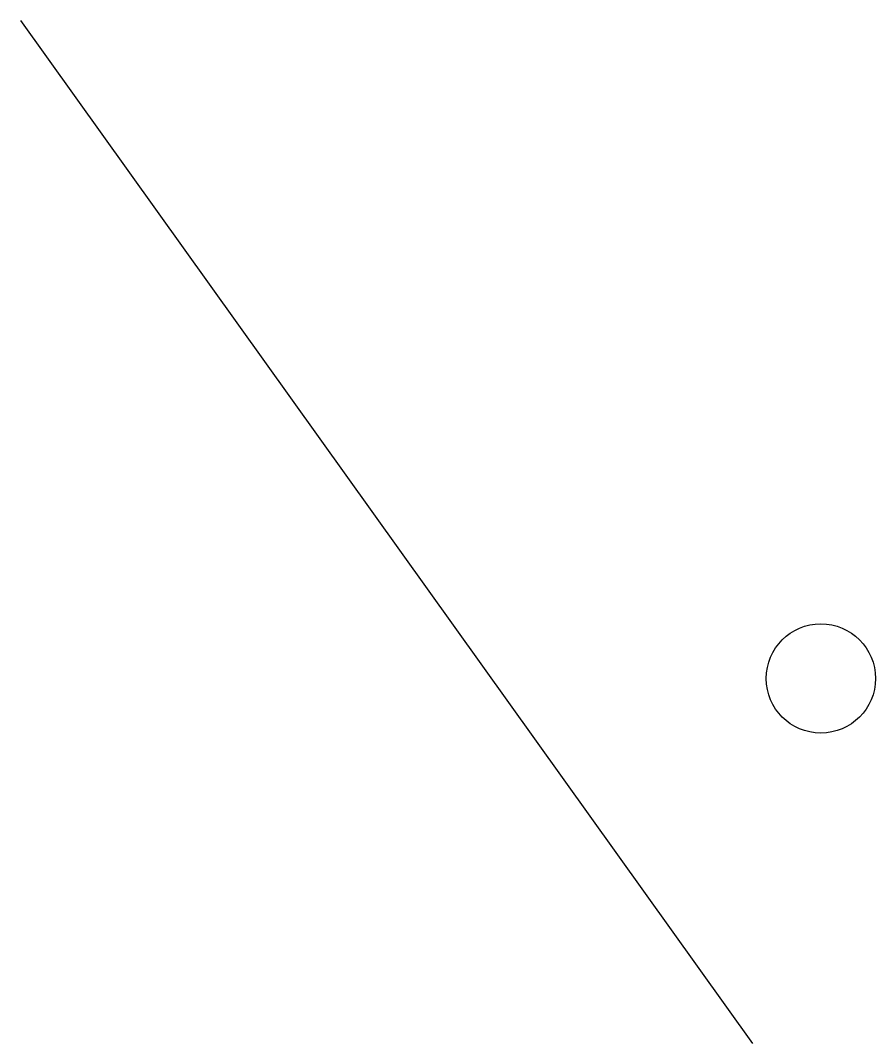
# Model space of a CAD drawing. Header units: millimetres. Extents: x 1690 to 2909, y 780 to 2239.
import ezdxf

# ---------------------------------------------------------------- set-up
doc = ezdxf.new("R2010")
doc.units = ezdxf.units.MM

msp = doc.modelspace()

# ---------------------------------------------------------------- linework, layer by layer
msp.add_line((1689.6, 2238.8), (2733.3, 779.9))
msp.add_circle((2830.8, 1300.5), 77.9)

doc.saveas('drawing.dxf')
